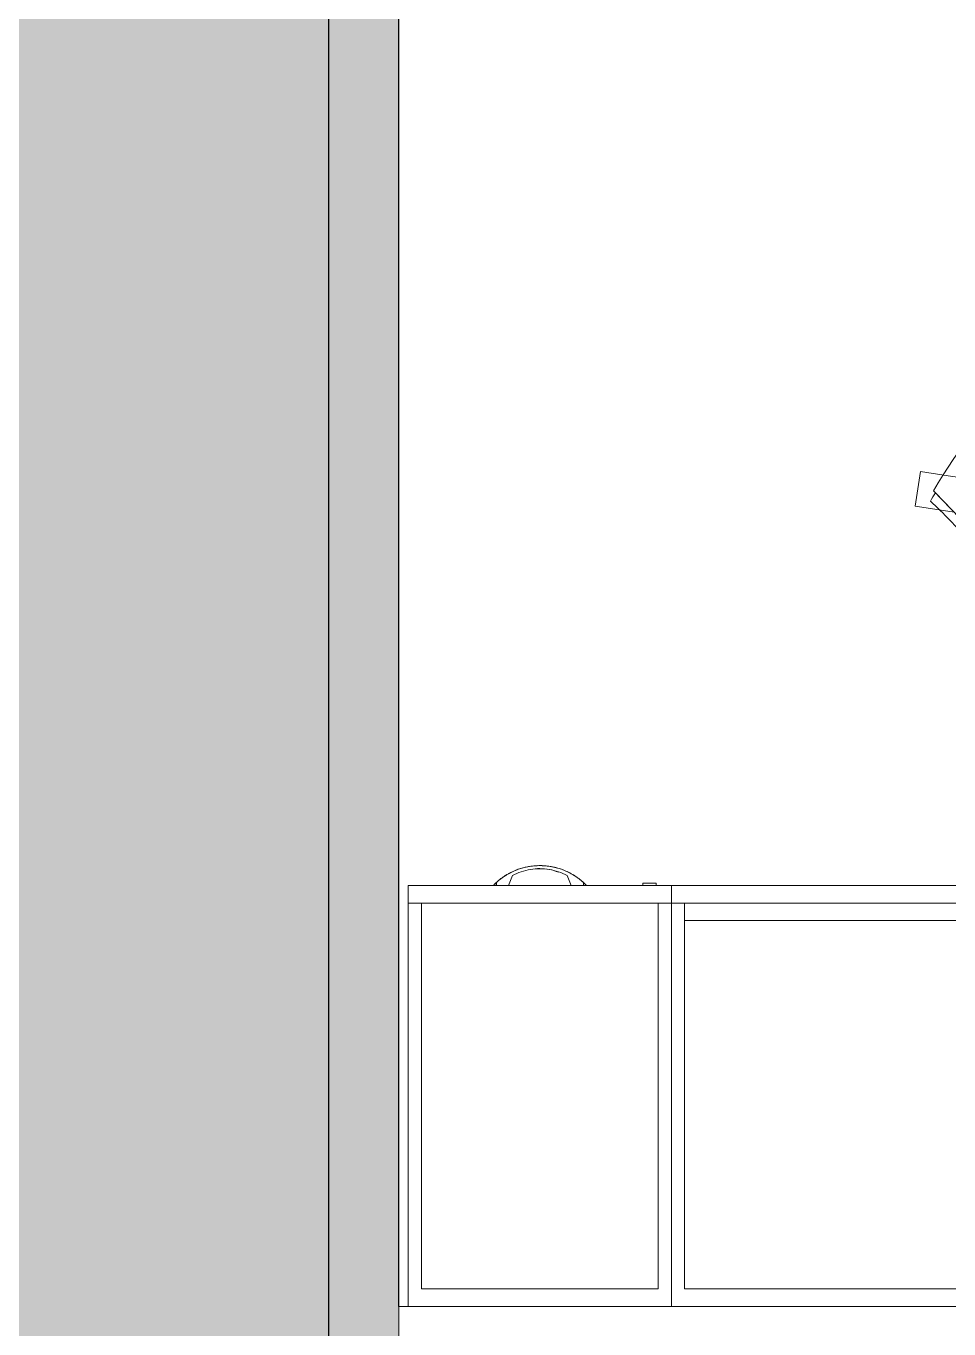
# Model space of a CAD drawing. Header units: inches. Extents: x 587 to 1284, y 1170 to 2052.
# Drawn here: x 639.8 to 692.5, y 1537.7 to 1612 of the extents above; entities that cross this region are included whole.
import ezdxf

# ---------------------------------------------------------------- set-up
doc = ezdxf.new("R2010")
doc.units = ezdxf.units.IN
doc.header["$MEASUREMENT"] = 0
for name, color, linetype, lineweight in [('A-DETL', 90, 'Continuous', 9), ('A-DETL-GENF', 92, 'Continuous', 9), ('A-WALL', 113, 'Continuous', 18), ('A-WALL-PATT', 111, 'Continuous', 18), ('I-FURN', 30, 'Continuous', 9), ('I-FURN-PNLS', 30, 'Continuous', 9), ('I-WALL', 2, 'Continuous', 18)]:
    doc.layers.add(name, color=color, linetype=linetype, lineweight=lineweight)

# ---------------------------------------------------------------- blocks, each defined once
blk = doc.blocks.new('Zira Wksta 12 - Type 1-V4-Level 07  POWER _ SIGNAL')
at = {"layer": 'I-FURN'}
for p, q in [((-43.651, -66.325), (-46.501, -69.06)), ((-46.394, -68.957), (-43.651, -66.325)), ((-47.399, -68.471), (-47.257, -67.577)), ((-47.399, -68.471), (-47.257, -67.577)), ((-45.281, -67.89), (-45.415, -68.734)), ((-45.281, -67.89), (-45.415, -68.734)), ((-47.609, -69.799), (-47.399, -68.471)), ((-47.609, -69.799), (-47.399, -68.471)), ((-45.415, -68.734), (-45.633, -70.112)), ((-45.415, -68.734), (-45.633, -70.112)), ((-45.633, -70.112), (-47.609, -69.799)), ((-45.633, -70.112), (-47.609, -69.799)), ((-24.173, -89.02), (-24, -89.02)), ((-24.173, -89.02), (-24, -89.02)), ((-24.173, -89.02), (-24, -89.02)), ((-24, -89.013), (-24.167, -89.013)), ((-24, -89.013), (-24.167, -89.013)), ((-24, -89.013), (-24.167, -89.013)), ((-24, -88.876), (-24, -88.843)), ((-24, -88.843), (-24, -88.846)), ((-24, -88.896), (-24, -88.843)), ((-24, -88.843), (-24, -88.846)), ((-24, -88.896), (-24, -88.843)), ((-24, -88.843), (-24, -88.886)), ((-24, -88.846), (-24, -88.886)), ((-24, -88.846), (-24, -88.855)), ((-24, -88.855), (-24, -88.886)), ((-24, -88.896), (-24, -88.876)), ((-24, -88.886), (-24, -88.918)), ((-24, -88.886), (-24, -88.918)), ((-24, -88.886), (-24, -88.988)), ((-24, -88.941), (-24, -88.917)), ((-24, -88.941), (-24, -88.917)), ((-24, -88.941), (-24, -88.917)), ((-24, -88.918), (-24, -88.952)), ((-24, -88.918), (-24, -88.988)), ((-24, -88.988), (-24, -88.952)), ((-24, -88.952), (-24, -88.988)), ((-24, -88.988), (-24, -88.952)), ((-24, -88.988), (-24, -88.952)), ((-24, -89.02), (-24, -88.988)), ((-24, -88.988), (-24, -89.013)), ((-24, -89.02), (-24, -88.988)), ((-24, -88.988), (-24, -89.013)), ((-24, -89.02), (-24, -88.988)), ((-24, -88.988), (-24, -89.013)), ((-24, -89.02), (-24, -89.709)), ((-24, -89.02), (-24, -89.364)), ((-24, -89.02), (-24, -89.709)), ((-24, -89.361), (-24, -89.036)), ((-24, -89.361), (-24, -89.036)), ((-24, -89.361), (-24, -89.036)), ((-24.561, -89.941), (-24.281, -89.825)), ((-24.561, -89.941), (-24.281, -89.825)), ((-24.561, -89.941), (-24.281, -89.825)), ((-24.281, -89.825), (-24, -89.709)), ((-24.281, -89.825), (-24, -89.709)), ((-24.281, -89.825), (-24, -89.709)), ((-24, -89.709), (-24, -89.364)), ((-24, -89.364), (-24, -89.709)), ((-24, -89.709), (-24, -89.364)), ((-24, -89.709), (-24, -89.364)), ((-24.281, -93.175), (-24.561, -93.059)), ((-24.281, -93.175), (-24.561, -93.059)), ((-24.281, -93.175), (-24.561, -93.059)), ((-24, -93.291), (-24.281, -93.175)), ((-24, -93.291), (-24.281, -93.175)), ((-24, -93.291), (-24.281, -93.175)), ((-24, -93.636), (-24, -93.291)), ((-24, -93.291), (-24, -93.98)), ((-24, -93.636), (-24, -93.291)), ((-24, -93.291), (-24, -93.98)), ((-24, -93.636), (-24, -93.291)), ((-24, -93.291), (-24, -93.98)), ((-24, -93.98), (-24.173, -93.98)), ((-24, -93.98), (-24.173, -93.98)), ((-24, -93.98), (-24.173, -93.98)), ((-24.167, -93.987), (-24, -93.987)), ((-24.167, -93.987), (-24, -93.987)), ((-24.167, -93.987), (-24, -93.987)), ((-24, -93.98), (-24, -93.639)), ((-24, -93.98), (-24, -93.639)), ((-24, -93.98), (-24, -93.639)), ((-24, -94.012), (-24, -93.98)), ((-24, -94.012), (-24, -93.98)), ((-24, -94.012), (-24, -93.98)), ((-24, -93.987), (-24, -94.012)), ((-24, -93.987), (-24, -94.012)), ((-24, -93.987), (-24, -94.012)), ((-24, -94.012), (-24, -94.082)), ((-24, -94.048), (-24, -94.012)), ((-24, -94.012), (-24, -94.048)), ((-24, -94.048), (-24, -94.012)), ((-24, -94.012), (-24, -94.114)), ((-24, -94.048), (-24, -94.012)), ((-24, -94.048), (-24, -94.082)), ((-24, -94.083), (-24, -94.059)), ((-24, -94.083), (-24, -94.059)), ((-24, -94.083), (-24, -94.059)), ((-24, -94.082), (-24, -94.114)), ((-24, -94.082), (-24, -94.114)), ((-24, -94.157), (-24, -94.104)), ((-24, -94.124), (-24, -94.104)), ((-24, -94.157), (-24, -94.104)), ((-24, -94.114), (-24, -94.145)), ((-24, -94.114), (-24, -94.145)), ((-24, -94.114), (-24, -94.157)), ((-24, -94.157), (-24, -94.124)), ((-24, -94.145), (-24, -94.157)), ((-24, -94.145), (-24, -94.157))]:
    blk.add_line(p, q, dxfattribs=at)
at = {"layer": 'I-FURN', "flags": 128}
for points in [[(-24, -89.709), (-24.281, -89.825), (-24.561, -89.941)], [(-24, -89.709), (-24.281, -89.825), (-24.561, -89.941)], [(-24, -89.709), (-24.281, -89.825), (-24.561, -89.941)], [(-24.561, -93.059), (-24.281, -93.175), (-24, -93.291)], [(-24.561, -93.059), (-24.281, -93.175), (-24, -93.291)], [(-24.561, -93.059), (-24.281, -93.175), (-24, -93.291)]]:
    blk.add_lwpolyline(points, dxfattribs=at)
at = {"layer": 'I-FURN'}
for centre, radius, start, end in [((-29.906, -40.669), 32.885, 210.30403, 239.69254), ((-25.848, -87.609), 27.198, 130.98565, 137.51182), ((-29.599, -40.358), 33.165, 239.57657, 240.55224), ((-21.447, -91.5), 3.685, 137.02895, 137.70289), ((-21.447, -91.5), 3.685, 137.02895, 137.70289), ((-21.447, -91.5), 3.685, 137.02895, 137.70289), ((-21.447, -91.5), 3.685, 137.03852, 137.56704), ((-21.447, -91.5), 3.685, 137.03852, 137.56704), ((-21.447, -91.5), 3.685, 137.03852, 137.56704), ((-21.447, -91.5), 3.685, 222.29711, 222.97105), ((-21.447, -91.5), 3.685, 222.29711, 222.97105), ((-21.447, -91.5), 3.685, 222.29711, 222.97105), ((-21.447, -91.5), 3.685, 222.43296, 222.96148), ((-21.447, -91.5), 3.685, 222.43296, 222.96148), ((-21.447, -91.5), 3.685, 222.43296, 222.96148)]:
    blk.add_arc(centre, radius, start, end, dxfattribs=at)
for points, knots in [([(-24.173, -93.98), (-24.325, -93.813), (-24.599, -93.45), (-24.903, -92.839), (-25.09, -92.181), (-25.174, -91.273), (-25.004, -90.364), (-24.598, -89.55), (-24.325, -89.187), (-24.173, -89.02)], [0, 0, 0, 0, 0.125, 0.25, 0.375, 0.5, 0.75, 0.875, 1, 1, 1, 1]), ([(-24.173, -93.98), (-24.325, -93.813), (-24.599, -93.45), (-24.903, -92.839), (-25.09, -92.181), (-25.174, -91.273), (-25.004, -90.364), (-24.598, -89.55), (-24.325, -89.187), (-24.173, -89.02)], [0, 0, 0, 0, 0.125, 0.25, 0.375, 0.5, 0.75, 0.875, 1, 1, 1, 1]), ([(-24.173, -93.98), (-24.325, -93.813), (-24.599, -93.45), (-24.903, -92.839), (-25.09, -92.181), (-25.174, -91.273), (-25.004, -90.364), (-24.598, -89.55), (-24.325, -89.187), (-24.173, -89.02)], [0, 0, 0, 0, 0.125, 0.25, 0.375, 0.5, 0.75, 0.875, 1, 1, 1, 1]), ([(-24.186, -89.035), (-24.315, -89.178), (-24.441, -89.342), (-24.553, -89.516), (-24.56, -89.529)], [0.0053095, 0.0053095, 0.0053095, 0.0053095, 0.1111111, 0.1191615, 0.1191615, 0.1191615, 0.1191615]), ([(-24.186, -89.035), (-24.315, -89.178), (-24.441, -89.342), (-24.553, -89.516), (-24.56, -89.529)], [0.0053095, 0.0053095, 0.0053095, 0.0053095, 0.1111111, 0.1191615, 0.1191615, 0.1191615, 0.1191615]), ([(-24.186, -89.035), (-24.315, -89.178), (-24.441, -89.342), (-24.553, -89.516), (-24.56, -89.529)], [0.0053095, 0.0053095, 0.0053095, 0.0053095, 0.1111111, 0.1191615, 0.1191615, 0.1191615, 0.1191615]), ([(-24.045, -88.886), (-24.039, -88.881), (-24.031, -88.873), (-24.021, -88.863), (-24.016, -88.858), (-24.012, -88.854), (-24.009, -88.851), (-24.007, -88.849), (-24.004, -88.847), (-24.003, -88.845), (-24.001, -88.844), (-24, -88.843), (-24, -88.843)], [0, 0, 0, 0, 0.25, 0.375, 0.5, 0.5625, 0.625, 0.6875, 0.75, 0.8125, 0.875, 1, 1, 1, 1]), ([(-24.045, -88.886), (-24.039, -88.881), (-24.031, -88.873), (-24.021, -88.863), (-24.016, -88.858), (-24.012, -88.854), (-24.009, -88.851), (-24.007, -88.849), (-24.004, -88.847), (-24.003, -88.845), (-24.001, -88.844), (-24, -88.843), (-24, -88.843)], [0, 0, 0, 0, 0.25, 0.375, 0.5, 0.5625, 0.625, 0.6875, 0.75, 0.8125, 0.875, 1, 1, 1, 1]), ([(-24.045, -88.886), (-24.039, -88.881), (-24.031, -88.873), (-24.021, -88.863), (-24.016, -88.858), (-24.012, -88.854), (-24.009, -88.851), (-24.007, -88.849), (-24.004, -88.847), (-24.003, -88.845), (-24.001, -88.844), (-24, -88.843), (-24, -88.843)], [0, 0, 0, 0, 0.25, 0.375, 0.5, 0.5625, 0.625, 0.6875, 0.75, 0.8125, 0.875, 1, 1, 1, 1]), ([(-24, -88.843), (-24.001, -88.843), (-24.002, -88.844), (-24.004, -88.847), (-24.007, -88.849), (-24.009, -88.851), (-24.012, -88.855), (-24.016, -88.858), (-24.019, -88.861), (-24.023, -88.865), (-24.027, -88.869), (-24.032, -88.873), (-24.035, -88.876), (-24.036, -88.878)], [0, 0, 0, 0, 0.125, 0.1875, 0.25, 0.3125, 0.375, 0.4375, 0.5, 0.5625, 0.625, 0.6875, 0.75, 0.75, 0.75, 0.75]), ([(-24, -88.843), (-24.001, -88.843), (-24.002, -88.844), (-24.004, -88.847), (-24.007, -88.849), (-24.009, -88.851), (-24.012, -88.855), (-24.016, -88.858), (-24.019, -88.861), (-24.023, -88.865), (-24.027, -88.869), (-24.032, -88.873), (-24.035, -88.876), (-24.036, -88.878)], [0, 0, 0, 0, 0.125, 0.1875, 0.25, 0.3125, 0.375, 0.4375, 0.5, 0.5625, 0.625, 0.6875, 0.75, 0.75, 0.75, 0.75]), ([(-24, -88.843), (-24.001, -88.843), (-24.002, -88.844), (-24.004, -88.847), (-24.007, -88.849), (-24.009, -88.851), (-24.012, -88.855), (-24.016, -88.858), (-24.019, -88.861), (-24.023, -88.865), (-24.027, -88.869), (-24.032, -88.873), (-24.035, -88.876), (-24.036, -88.878)], [0, 0, 0, 0, 0.125, 0.1875, 0.25, 0.3125, 0.375, 0.4375, 0.5, 0.5625, 0.625, 0.6875, 0.75, 0.75, 0.75, 0.75]), ([(-24.672, -89.717), (-24.727, -89.817), (-24.79, -89.945), (-24.846, -90.076), (-24.856, -90.102)], [0.15929421, 0.15929421, 0.15929421, 0.15929421, 0.22222222, 0.23760808, 0.23760808, 0.23760808, 0.23760808]), ([(-24.672, -89.717), (-24.727, -89.817), (-24.79, -89.945), (-24.846, -90.076), (-24.856, -90.102)], [0.15929421, 0.15929421, 0.15929421, 0.15929421, 0.22222222, 0.23760808, 0.23760808, 0.23760808, 0.23760808]), ([(-24.672, -89.717), (-24.727, -89.817), (-24.79, -89.945), (-24.846, -90.076), (-24.856, -90.102)], [0.15929421, 0.15929421, 0.15929421, 0.15929421, 0.22222222, 0.23760808, 0.23760808, 0.23760808, 0.23760808]), ([(-24.945, -90.34), (-24.973, -90.425), (-25.009, -90.551), (-25.04, -90.679), (-25.049, -90.72)], [0.28408999, 0.28408999, 0.28408999, 0.28408999, 0.33333333, 0.35626869, 0.35626869, 0.35626869, 0.35626869]), ([(-24.945, -90.34), (-24.973, -90.425), (-25.009, -90.551), (-25.04, -90.679), (-25.049, -90.72)], [0.28408999, 0.28408999, 0.28408999, 0.28408999, 0.33333333, 0.35626869, 0.35626869, 0.35626869, 0.35626869]), ([(-24.945, -90.34), (-24.973, -90.425), (-25.009, -90.551), (-25.04, -90.679), (-25.049, -90.72)], [0.28408999, 0.28408999, 0.28408999, 0.28408999, 0.33333333, 0.35626869, 0.35626869, 0.35626869, 0.35626869]), ([(-24.561, -89.941), (-24.732, -90.259), (-24.91, -90.778), (-24.955, -91.319), (-24.955, -91.5)], [0, 0, 0, 0, 0.3333333, 0.5, 0.5, 0.5, 0.5]), ([(-25.096, -90.982), (-25.106, -91.054), (-25.12, -91.181), (-25.127, -91.308), (-25.128, -91.364)], [0.40506916, 0.40506916, 0.40506916, 0.40506916, 0.44444444, 0.47528072, 0.47528072, 0.47528072, 0.47528072]), ([(-25.096, -90.982), (-25.106, -91.054), (-25.12, -91.181), (-25.127, -91.308), (-25.128, -91.364)], [0.40506916, 0.40506916, 0.40506916, 0.40506916, 0.44444444, 0.47528072, 0.47528072, 0.47528072, 0.47528072]), ([(-25.096, -90.982), (-25.106, -91.054), (-25.12, -91.181), (-25.127, -91.308), (-25.128, -91.364)], [0.40506916, 0.40506916, 0.40506916, 0.40506916, 0.44444444, 0.47528072, 0.47528072, 0.47528072, 0.47528072]), ([(-24.955, -91.5), (-24.955, -91.681), (-24.91, -92.223), (-24.732, -92.742), (-24.561, -93.059)], [0.5, 0.5, 0.5, 0.5, 0.6666667, 1, 1, 1, 1]), ([(-25.049, -92.28), (-25.04, -92.321), (-25.009, -92.448), (-24.976, -92.577), (-24.951, -92.663)], [0.6437238, 0.6437238, 0.6437238, 0.6437238, 0.66666667, 0.71588521, 0.71588521, 0.71588521, 0.71588521]), ([(-25.049, -92.28), (-25.04, -92.321), (-25.009, -92.448), (-24.976, -92.577), (-24.951, -92.663)], [0.6437238, 0.6437238, 0.6437238, 0.6437238, 0.66666667, 0.71588521, 0.71588521, 0.71588521, 0.71588521]), ([(-25.049, -92.28), (-25.04, -92.321), (-25.009, -92.448), (-24.976, -92.577), (-24.951, -92.663)], [0.6437238, 0.6437238, 0.6437238, 0.6437238, 0.66666667, 0.71588521, 0.71588521, 0.71588521, 0.71588521]), ([(-24.857, -92.898), (-24.808, -93.017), (-24.751, -93.149), (-24.678, -93.27), (-24.671, -93.282)], [0.76237976, 0.76237976, 0.76237976, 0.76237976, 0.83333333, 0.84063549, 0.84063549, 0.84063549, 0.84063549]), ([(-24.857, -92.898), (-24.808, -93.017), (-24.751, -93.149), (-24.678, -93.27), (-24.671, -93.282)], [0.76237976, 0.76237976, 0.76237976, 0.76237976, 0.83333333, 0.84063549, 0.84063549, 0.84063549, 0.84063549]), ([(-24.857, -92.898), (-24.808, -93.017), (-24.751, -93.149), (-24.678, -93.27), (-24.671, -93.282)], [0.76237976, 0.76237976, 0.76237976, 0.76237976, 0.83333333, 0.84063549, 0.84063549, 0.84063549, 0.84063549]), ([(-24, -94.157), (-24, -94.157), (-24.001, -94.156), (-24.003, -94.155), (-24.004, -94.153), (-24.007, -94.151), (-24.009, -94.149), (-24.012, -94.146), (-24.015, -94.143), (-24.018, -94.14), (-24.021, -94.137), (-24.025, -94.133), (-24.032, -94.126), (-24.039, -94.119), (-24.045, -94.114)], [0, 0, 0, 0, 0.125, 0.1875, 0.25, 0.3125, 0.375, 0.4375, 0.5, 0.5625, 0.625, 0.6875, 0.75, 1, 1, 1, 1]), ([(-24, -94.157), (-24, -94.157), (-24.001, -94.156), (-24.003, -94.155), (-24.004, -94.153), (-24.007, -94.151), (-24.009, -94.149), (-24.012, -94.146), (-24.015, -94.143), (-24.018, -94.14), (-24.021, -94.137), (-24.025, -94.133), (-24.032, -94.126), (-24.039, -94.119), (-24.045, -94.114)], [0, 0, 0, 0, 0.125, 0.1875, 0.25, 0.3125, 0.375, 0.4375, 0.5, 0.5625, 0.625, 0.6875, 0.75, 1, 1, 1, 1]), ([(-24, -94.157), (-24, -94.157), (-24.001, -94.156), (-24.003, -94.155), (-24.004, -94.153), (-24.007, -94.151), (-24.009, -94.149), (-24.012, -94.146), (-24.015, -94.143), (-24.018, -94.14), (-24.021, -94.137), (-24.025, -94.133), (-24.032, -94.126), (-24.039, -94.119), (-24.045, -94.114)], [0, 0, 0, 0, 0.125, 0.1875, 0.25, 0.3125, 0.375, 0.4375, 0.5, 0.5625, 0.625, 0.6875, 0.75, 1, 1, 1, 1]), ([(-24.036, -94.122), (-24.033, -94.125), (-24.029, -94.129), (-24.023, -94.135), (-24.019, -94.139), (-24.016, -94.142), (-24.012, -94.145), (-24.009, -94.149), (-24.007, -94.151), (-24.004, -94.153), (-24.002, -94.156), (-24.001, -94.157), (-24, -94.157)], [0.25, 0.25, 0.25, 0.25, 0.375, 0.4375, 0.5, 0.5625, 0.625, 0.6875, 0.75, 0.8125, 0.875, 1, 1, 1, 1]), ([(-24.036, -94.122), (-24.033, -94.125), (-24.029, -94.129), (-24.023, -94.135), (-24.019, -94.139), (-24.016, -94.142), (-24.012, -94.145), (-24.009, -94.149), (-24.007, -94.151), (-24.004, -94.153), (-24.002, -94.156), (-24.001, -94.157), (-24, -94.157)], [0.25, 0.25, 0.25, 0.25, 0.375, 0.4375, 0.5, 0.5625, 0.625, 0.6875, 0.75, 0.8125, 0.875, 1, 1, 1, 1]), ([(-24.036, -94.122), (-24.033, -94.125), (-24.029, -94.129), (-24.023, -94.135), (-24.019, -94.139), (-24.016, -94.142), (-24.012, -94.145), (-24.009, -94.149), (-24.007, -94.151), (-24.004, -94.153), (-24.002, -94.156), (-24.001, -94.157), (-24, -94.157)], [0.25, 0.25, 0.25, 0.25, 0.375, 0.4375, 0.5, 0.5625, 0.625, 0.6875, 0.75, 0.8125, 0.875, 1, 1, 1, 1])]:
    blk.add_open_spline(points, degree=3, knots=knots, dxfattribs=at)
for points in [[(-24.143, -88.988), (-24.132, -88.976), (-24.11, -88.953), (-24.077, -88.918), (-24.055, -88.897), (-24.045, -88.886)], [(-24.143, -88.988), (-24.132, -88.976), (-24.11, -88.953), (-24.077, -88.918), (-24.055, -88.897), (-24.045, -88.886)], [(-24.143, -88.988), (-24.132, -88.976), (-24.11, -88.953), (-24.077, -88.918), (-24.055, -88.897), (-24.045, -88.886)], [(-24.11, -88.953), (-24.121, -88.964), (-24.132, -88.976), (-24.143, -88.988)], [(-24.11, -88.953), (-24.121, -88.964), (-24.132, -88.976), (-24.143, -88.988)], [(-24.11, -88.953), (-24.121, -88.964), (-24.132, -88.976), (-24.143, -88.988)], [(-24.055, -88.896), (-24.069, -88.911), (-24.084, -88.926), (-24.099, -88.941)], [(-24.055, -88.896), (-24.069, -88.911), (-24.084, -88.926), (-24.099, -88.941)], [(-24.055, -88.896), (-24.069, -88.911), (-24.084, -88.926), (-24.099, -88.941)], [(-24.036, -88.878), (-24.042, -88.884), (-24.048, -88.89), (-24.055, -88.896)], [(-24.036, -88.878), (-24.042, -88.884), (-24.048, -88.89), (-24.055, -88.896)], [(-24.036, -88.878), (-24.042, -88.884), (-24.048, -88.89), (-24.055, -88.896)], [(-24.56, -89.529), (-24.599, -89.59), (-24.637, -89.653), (-24.672, -89.717)], [(-24.56, -89.529), (-24.599, -89.59), (-24.637, -89.653), (-24.672, -89.717)], [(-24.56, -89.529), (-24.599, -89.59), (-24.637, -89.653), (-24.672, -89.717)], [(-24.561, -89.941), (-24.732, -90.259), (-24.969, -90.951), (-24.969, -92.05), (-24.732, -92.742), (-24.561, -93.059)], [(-24.561, -89.941), (-24.732, -90.259), (-24.969, -90.951), (-24.969, -92.05), (-24.732, -92.742), (-24.561, -93.059)], [(-24.894, -90.198), (-24.912, -90.245), (-24.929, -90.292), (-24.944, -90.34)], [(-24.894, -90.198), (-24.912, -90.245), (-24.929, -90.292), (-24.944, -90.34)], [(-24.894, -90.198), (-24.912, -90.245), (-24.929, -90.292), (-24.944, -90.34)], [(-24.91, -90.961), (-24.881, -90.783), (-24.822, -90.613), (-24.757, -90.445)], [(-24.91, -90.961), (-24.881, -90.783), (-24.822, -90.613), (-24.757, -90.445)], [(-24.91, -90.961), (-24.881, -90.783), (-24.822, -90.613), (-24.757, -90.445)], [(-24.856, -90.102), (-24.867, -90.127), (-24.877, -90.153), (-24.887, -90.179)], [(-24.856, -90.102), (-24.867, -90.127), (-24.877, -90.153), (-24.887, -90.179)], [(-24.856, -90.102), (-24.867, -90.127), (-24.877, -90.153), (-24.887, -90.179)], [(-24.778, -90.436), (-24.719, -90.266), (-24.647, -90.1), (-24.561, -89.941)], [(-24.778, -90.436), (-24.719, -90.266), (-24.647, -90.1), (-24.561, -89.941)], [(-24.778, -90.436), (-24.719, -90.266), (-24.647, -90.1), (-24.561, -89.941)], [(-25.129, -91.365), (-25.133, -91.455), (-25.132, -91.545), (-25.127, -91.634)], [(-25.129, -91.365), (-25.133, -91.455), (-25.132, -91.545), (-25.127, -91.634)], [(-25.129, -91.365), (-25.133, -91.455), (-25.132, -91.545), (-25.127, -91.634)], [(-25.049, -90.72), (-25.067, -90.807), (-25.083, -90.895), (-25.096, -90.983)], [(-25.049, -90.72), (-25.067, -90.807), (-25.083, -90.895), (-25.096, -90.983)], [(-25.049, -90.72), (-25.067, -90.807), (-25.083, -90.895), (-25.096, -90.983)], [(-24.955, -91.5), (-24.955, -91.319), (-24.949, -91.136), (-24.91, -90.961)], [(-24.955, -91.5), (-24.955, -91.319), (-24.949, -91.136), (-24.91, -90.961)], [(-24.955, -91.5), (-24.955, -91.319), (-24.949, -91.136), (-24.91, -90.961)], [(-25.129, -91.635), (-25.125, -91.763), (-25.111, -91.89), (-25.092, -92.016)], [(-25.129, -91.635), (-25.125, -91.763), (-25.111, -91.89), (-25.092, -92.016)], [(-25.129, -91.635), (-25.125, -91.763), (-25.111, -91.89), (-25.092, -92.016)], [(-25.095, -92.017), (-25.083, -92.105), (-25.066, -92.192), (-25.047, -92.279)], [(-25.095, -92.017), (-25.083, -92.105), (-25.066, -92.192), (-25.047, -92.279)], [(-25.095, -92.017), (-25.083, -92.105), (-25.066, -92.192), (-25.047, -92.279)], [(-24.91, -92.039), (-24.94, -91.861), (-24.965, -91.678), (-24.971, -91.496)], [(-24.91, -92.039), (-24.94, -91.861), (-24.965, -91.678), (-24.971, -91.496)], [(-24.91, -92.039), (-24.94, -91.861), (-24.965, -91.678), (-24.971, -91.496)], [(-24.778, -92.564), (-24.836, -92.393), (-24.875, -92.218), (-24.91, -92.039)], [(-24.778, -92.564), (-24.836, -92.393), (-24.875, -92.218), (-24.91, -92.039)], [(-24.778, -92.564), (-24.836, -92.393), (-24.875, -92.218), (-24.91, -92.039)], [(-24.945, -92.66), (-24.929, -92.708), (-24.913, -92.755), (-24.896, -92.803)], [(-24.945, -92.66), (-24.929, -92.708), (-24.913, -92.755), (-24.896, -92.803)], [(-24.945, -92.66), (-24.929, -92.708), (-24.913, -92.755), (-24.896, -92.803)], [(-24.887, -92.821), (-24.877, -92.847), (-24.867, -92.872), (-24.857, -92.898)], [(-24.887, -92.821), (-24.877, -92.847), (-24.867, -92.872), (-24.857, -92.898)], [(-24.887, -92.821), (-24.877, -92.847), (-24.867, -92.872), (-24.857, -92.898)], [(-24.561, -93.059), (-24.647, -92.9), (-24.719, -92.734), (-24.778, -92.564)], [(-24.561, -93.059), (-24.647, -92.9), (-24.719, -92.734), (-24.778, -92.564)], [(-24.561, -93.059), (-24.647, -92.9), (-24.719, -92.734), (-24.778, -92.564)], [(-24.672, -93.283), (-24.637, -93.347), (-24.597, -93.408), (-24.555, -93.467)], [(-24.672, -93.283), (-24.637, -93.347), (-24.597, -93.408), (-24.555, -93.467)], [(-24.672, -93.283), (-24.637, -93.347), (-24.597, -93.408), (-24.555, -93.467)], [(-24.56, -93.471), (-24.446, -93.652), (-24.316, -93.822), (-24.172, -93.981)], [(-24.56, -93.471), (-24.446, -93.652), (-24.316, -93.822), (-24.172, -93.981)], [(-24.56, -93.471), (-24.446, -93.652), (-24.316, -93.822), (-24.172, -93.981)], [(-24.143, -94.012), (-24.132, -94.024), (-24.121, -94.036), (-24.11, -94.048)], [(-24.045, -94.114), (-24.055, -94.103), (-24.077, -94.082), (-24.11, -94.047), (-24.132, -94.024), (-24.143, -94.012)], [(-24.143, -94.012), (-24.132, -94.024), (-24.121, -94.036), (-24.11, -94.048)], [(-24.045, -94.114), (-24.055, -94.103), (-24.077, -94.082), (-24.11, -94.047), (-24.132, -94.024), (-24.143, -94.012)], [(-24.143, -94.012), (-24.132, -94.024), (-24.121, -94.036), (-24.11, -94.048)], [(-24.045, -94.114), (-24.055, -94.103), (-24.077, -94.082), (-24.11, -94.047), (-24.132, -94.024), (-24.143, -94.012)], [(-24.099, -94.059), (-24.084, -94.074), (-24.069, -94.089), (-24.055, -94.104)], [(-24.099, -94.059), (-24.084, -94.074), (-24.069, -94.089), (-24.055, -94.104)], [(-24.099, -94.059), (-24.084, -94.074), (-24.069, -94.089), (-24.055, -94.104)], [(-24.055, -94.104), (-24.048, -94.11), (-24.042, -94.116), (-24.036, -94.122)], [(-24.055, -94.104), (-24.048, -94.11), (-24.042, -94.116), (-24.036, -94.122)], [(-24.055, -94.104), (-24.048, -94.11), (-24.042, -94.116), (-24.036, -94.122)]]:
    blk.add_open_spline(points, degree=3, dxfattribs=at)
at = {"layer": 'I-FURN-PNLS'}
for p, q in [((-24, -36), (-24, -84)), ((-24, -36), (-24, -84)), ((-24, -84), (-24, -36)), ((-24, -36), (-24, -84)), ((-24, -84), (-24, -36)), ((0, -36), (0, -84)), ((0, -84), (0, -36)), ((0, -36), (0, -84)), ((-23, -36.75), (-23, -83.25)), ((-23, -83.25), (-23, -36.75)), ((-23, -36.75), (-23, -83.25)), ((-23, -83.25), (-23, -36.75)), ((-23, -83.25), (-23, -36.75)), ((-23, -36.75), (-23, -83.25)), ((-22, -36.75), (-22, -83.25)), ((-22, -83.25), (-22, -36.75)), ((-22, -36.75), (-22, -83.25)), ((-22, -83.25), (-22, -36.75)), ((-1, -36.75), (-1, -83.25)), ((-1, -83.25), (-1, -36.75)), ((-1, -83.25), (-1, -36.75)), ((-1, -36.75), (-1, -83.25)), ((-1, -36.75), (-1, -83.25)), ((-1, -83.25), (-1, -36.75)), ((-23, -83.25), (-22, -83.25)), ((-23, -83.25), (-22, -83.25)), ((-23, -83.25), (-1, -83.25)), ((-1, -83.25), (-23, -83.25)), ((-23, -84), (-23, -83.25)), ((-23, -83.25), (-23, -84)), ((-1, -83.25), (-23, -83.25)), ((-23, -83.25), (-23, -84)), ((-23, -84), (-23, -83.25)), ((-23, -83.25), (-1, -83.25)), ((-22, -83.25), (-1, -83.25)), ((-22, -83.25), (-1, -83.25)), ((0, -84), (-24, -84)), ((-24, -84), (-24, -99)), ((-24, -84), (-24, -99)), ((0, -84), (-24, -84)), ((-24, -84), (0, -84)), ((-24, -99), (-24, -84)), ((-24, -84), (-24, -88.918)), ((-24, -99), (-24, -84)), ((-23, -84), (-24, -84)), ((-24, -84), (-23, -84)), ((-24, -84), (-24, -84.888)), ((-24, -88.918), (-24, -84)), ((-24, -84), (-24, -88.918)), ((-24, -88.918), (-24, -84)), ((-23, -84), (-24, -84)), ((-24, -84), (-23, -84)), ((-23, -84), (-24, -84)), ((-24, -84), (-23, -84)), ((-24, -84), (-24, -84.888)), ((-23, -84), (-24, -84)), ((-24, -84), (-23, -84)), ((-24, -84.888), (-24, -84)), ((-24, -84), (0, -84)), ((-24, -84), (0, -84)), ((0, -84), (-24, -84)), ((-24, -84), (-23, -84)), ((-23, -84), (-24, -84)), ((-23, -84), (-23, -99)), ((-23, -84.75), (-23, -84)), ((-23, -84), (-23, -84.75)), ((-23, -84.75), (-23, -84)), ((-23, -84), (-23, -84.75)), ((-23, -84.75), (-23, -84)), ((-23, -84.75), (-23, -84)), ((-23, -84), (-23, -99)), ((0, -84), (-23, -84)), ((-23, -84), (-23, -84.75)), ((-23, -84.75), (-23, -84)), ((-23, -84), (0, -84)), ((-23, -84), (0, -84)), ((0, -84), (-23, -84)), ((0, -84), (0, -86.315)), ((0, -86.315), (0, -84)), ((0, -84), (0, -86.315)), ((-24, -84.875), (-24.125, -84.875)), ((-24.125, -85.625), (-24.125, -84.875)), ((-24.125, -84.875), (-24.125, -84.888)), ((-24.125, -84.888), (-24.125, -85.25)), ((-24.125, -85.25), (-24.125, -85.612)), ((-24, -84.888), (-24, -84.875)), ((-24, -84.875), (-24, -85.625)), ((-24, -84.888), (-24, -85.612)), ((-24, -84.888), (-24, -85.612)), ((-24, -85.612), (-24, -84.888)), ((-24, -84.925), (-24, -84.888)), ((-24, -85.062), (-24, -84.925)), ((-24, -85.347), (-24, -85.062)), ((-24, -85.437), (-24, -85.347)), ((-1, -84.75), (-23, -84.75)), ((-23, -84.75), (-23, -98.25)), ((-23, -98.25), (-23, -84.75)), ((-23, -84.75), (-1, -84.75)), ((-23, -98.25), (-23, -84.75)), ((-23, -84.75), (-23, -98.25)), ((-23, -98.25), (-23, -84.75)), ((-23, -84.75), (-23, -98.25)), ((-23, -98.25), (-23, -84.75)), ((-23, -98.25), (-23, -84.75)), ((-23, -84.75), (-1, -84.75)), ((-1, -84.75), (-23, -84.75)), ((-1, -98.25), (-1, -84.75)), ((-1, -84.75), (-1, -98.25)), ((-1, -84.75), (-1, -98.25)), ((-1, -98.25), (-1, -84.75)), ((-24.125, -85.612), (-24.125, -85.625)), ((-24.125, -85.625), (-24, -85.625)), ((-24, -85.612), (-24, -85.437)), ((-24, -85.612), (-24, -88.918)), ((-24, -85.612), (-24, -88.918)), ((-24, -88.918), (-24, -85.612)), ((-24, -85.625), (-24, -85.612)), ((-24, -88.918), (-24, -89.02)), ((-24, -88.918), (-24, -89.02)), ((-24, -89.02), (-24, -88.918)), ((-24, -88.918), (-24, -89.02)), ((-24, -89.02), (-24, -88.918)), ((-24, -88.918), (-24, -89.02)), ((-24, -89.02), (-24, -88.918)), ((-24, -89.036), (-24, -89.709)), ((-24, -89.036), (-24, -89.709)), ((-24, -89.709), (-24, -89.036)), ((-24, -89.036), (-24, -89.709)), ((-24, -89.709), (-24, -89.036)), ((-24, -89.036), (-24, -89.709)), ((-24, -89.709), (-24, -89.036)), ((-24, -89.709), (-24, -93.291)), ((-24, -89.709), (-24, -93.291)), ((-24, -93.291), (-24, -89.709)), ((-24, -89.709), (-24, -93.291)), ((-24, -93.291), (-24, -89.709)), ((-24, -89.709), (-24, -93.291)), ((-24, -93.291), (-24, -89.709)), ((-24, -93.291), (-24, -94.082)), ((-24, -93.291), (-24, -94.082)), ((-24, -94.082), (-24, -93.291)), ((-24, -93.291), (-24, -94.082)), ((-24, -94.082), (-24, -93.291)), ((-24, -93.291), (-24, -94.082)), ((-24, -94.082), (-24, -93.291)), ((-24, -94.082), (-24, -99)), ((-24, -94.082), (-24, -99)), ((-24, -99), (-24, -94.082)), ((-24, -94.082), (-24, -99)), ((-24, -99), (-24, -94.082)), ((-24, -94.082), (-24, -99)), ((-24, -99), (-24, -94.082)), ((-23, -98.25), (-1, -98.25)), ((-1, -98.25), (-23, -98.25)), ((-23, -99), (-23, -98.25)), ((-23, -98.25), (-23, -99)), ((-23, -99), (-23, -98.25)), ((-23, -98.25), (-23, -99)), ((-23, -99), (-23, -98.25)), ((-23, -99), (-23, -98.25)), ((-1, -98.25), (-23, -98.25)), ((-23, -98.25), (-23, -99)), ((-23, -99), (-23, -98.25)), ((-23, -98.25), (-1, -98.25)), ((-24, -99), (0, -99)), ((-24, -99), (0, -99)), ((0, -99), (-24, -99)), ((-24, -99), (-23, -99)), ((-24, -99), (-23, -99)), ((-24, -99), (-23, -99)), ((-24, -99), (-23, -99)), ((-24, -99), (-23, -99)), ((-24, -99), (-23, -99)), ((-24, -99), (-23, -99)), ((-23, -99), (-24, -99)), ((-23, -99), (0, -99)), ((0, -99), (-23, -99))]:
    blk.add_line(p, q, dxfattribs=at)

msp = doc.modelspace()

# ---------------------------------------------------------------- hatches: boundary and pattern name
at = {"layer": 'A-DETL-GENF'}
h = msp.add_hatch(color=9, dxfattribs=at)
h.paths.add_polyline_path([(762.111, 1170.481), (762.111, 1234.899), (657.093, 1234.899), (657.093, 1243.274), (656.343, 1243.274), (656.343, 1244.774), (657.093, 1244.774), (657.075, 1281.024), (656.343, 1281.024), (656.343, 1282.524), (657.093, 1282.524), (657.09, 2035.5), (587.243, 2035.5), (587.243, 1170.481), (761.399, 1170.481)], flags=0)
h.paths.add_polyline_path([(1196.79, 1305.78), (1283.868, 1305.78), (1283.868, 1348.53), (1238.5, 1348.53), (1238.5, 1352.53), (1283.868, 1352.53), (1283.868, 1754), (1133, 1754), (1133, 1352.53), (1200, 1352.53), (1200, 1348.53), (1133, 1348.53), (1133, 1305.78), (1153.25, 1305.78)], flags=0)
h.paths.add_polyline_path([(1205, 1757.5), (1283.868, 1757.5), (1283.868, 1978.397), (1282.892, 1979.373), (1283.245, 1979.705), (1283.364, 1979.627), (1283.471, 1979.597), (1283.545, 1979.595), (1283.652, 1979.614), (1283.702, 1979.638), (1283.687, 1979.638), (1283.545, 1979.61), (1283.482, 1979.612), (1283.352, 1979.652), (1283.261, 1979.714), (1283.222, 1979.75), (1274.903, 1988.069), (1275.61, 1988.776), (1283.868, 1980.518), (1283.868, 1993.398), (1275.682, 1989.227), (1275.228, 1990.118), (1283.868, 1994.521), (1283.868, 2035.5), (1205, 2035.5), (1205, 1829.314), (1279, 1829.314), (1279, 1828.814), (1205, 1828.814)], flags=0)
h.paths.add_polyline_path([(1268.519, 1975.253), (1266.737, 1976.161), (1267.759, 1978.166), (1268.186, 1977.939), (1268.154, 1977.855), (1268.147, 1977.715), (1268.171, 1977.614), (1268.204, 1977.545), (1268.258, 1977.479), (1268.704, 1977.252), (1268.889, 1977.278), (1268.972, 1977.321), (1269.042, 1977.382), (1269.095, 1977.454), (1269.11, 1977.478), (1269.541, 1977.258), (1268.704, 1975.616)], flags=0)
h.paths.add_polyline_path([(1268.702, 1977.265), (1268.242, 1977.513), (1268.172, 1977.659), (1268.162, 1977.735), (1268.171, 1977.848), (1268.189, 1977.899), (1268.257, 1978.042), (1273.56, 1988.451), (1274.451, 1987.997), (1269.03, 1977.395), (1268.898, 1977.299), (1268.838, 1977.28), (1268.704, 1977.265)], flags=0)
h.paths.add_polyline_path([(1273.353, 1988.859), (1261.602, 1990.733), (1261.469, 1990.828), (1261.408, 1990.911), (1261.37, 1991.007), (1261.369, 1991.01), (1261.454, 1991.512), (1261.575, 1991.632), (1261.615, 1991.653), (1261.756, 1991.695), (1261.788, 1991.695), (1261.935, 1991.679), (1273.509, 1989.846)], flags=0)
h.paths.add_polyline_path([(1273.833, 1990.17), (1271.987, 2001.936), (1272.026, 2002.064), (1272.088, 2002.157), (1272.167, 2002.225), (1272.175, 2002.232), (1272.675, 2002.308), (1272.826, 2002.232), (1272.85, 2002.21), (1272.918, 2002.126), (1272.974, 2001.981), (1272.983, 2001.926), (1274.82, 1990.326)], flags=0)
h.paths.add_polyline_path([(1261.622, 1990.21), (1259.4, 1990.562), (1259.713, 1992.538), (1261.935, 1992.186), (1261.857, 1991.709), (1261.685, 1991.699), (1261.581, 1991.656), (1261.506, 1991.598), (1261.447, 1991.524), (1261.437, 1991.504), (1261.371, 1990.967), (1261.438, 1990.837), (1261.5, 1990.777), (1261.525, 1990.756), (1261.672, 1990.694), (1261.698, 1990.687), (1261.622, 1990.211)], flags=0)
h.paths.add_polyline_path([(1271.493, 2001.744), (1271.141, 2003.966), (1273.117, 2004.279), (1273.468, 2002.057), (1272.991, 2001.981), (1272.923, 2002.154), (1272.883, 2002.2), (1272.786, 2002.277), (1272.707, 2002.31), (1272.65, 2002.317), (1272.155, 2002.232), (1272.042, 2002.124), (1271.995, 2002.039), (1271.97, 2001.943), (1271.965, 2001.918), (1271.97, 2001.82), (1271.945, 2001.816)], flags=0)
at = {"layer": 'A-WALL-PATT', "lineweight": 9}
h = msp.add_hatch(color=7, dxfattribs=at)
h.paths.add_polyline_path([(661.093, 1234.899), (661.093, 1243.649), (657.093, 1243.649), (657.093, 1234.899), (660.87, 1234.899)], flags=0)
h.paths.add_polyline_path([(657.093, 1282.149), (661.093, 1282.149), (661.093, 2035.429), (657.093, 2035.429), (657.093, 1284.023)], flags=0)

# ---------------------------------------------------------------- linework, layer by layer
at = {"layer": 'A-DETL'}
msp.add_line((657.093, 1234.899), (657.093, 2035.5), dxfattribs=at)
at = {"layer": 'A-WALL', "color": 8, "lineweight": 30}
for p, q in [((657.093, 2035.429), (657.093, 1282.149)), ((661.093, 1539), (661.093, 1660.063))]:
    msp.add_line(p, q, dxfattribs=at)
at = {"layer": 'A-WALL'}
msp.add_line((661.093, 1539), (661.093, 1535.5), dxfattribs=at)
at = {"layer": 'I-WALL'}
msp.add_line((829, 1539), (661.093, 1539), dxfattribs=at)

# ---------------------------------------------------------------- block references
at = {"layer": 'I-FURN', "rotation": 269.9999999999998}
msp.add_blockref('Zira Wksta 12 - Type 1-V4-Level 07  POWER _ SIGNAL', (760.636, 1539), dxfattribs=at)

doc.saveas('drawing.dxf')
